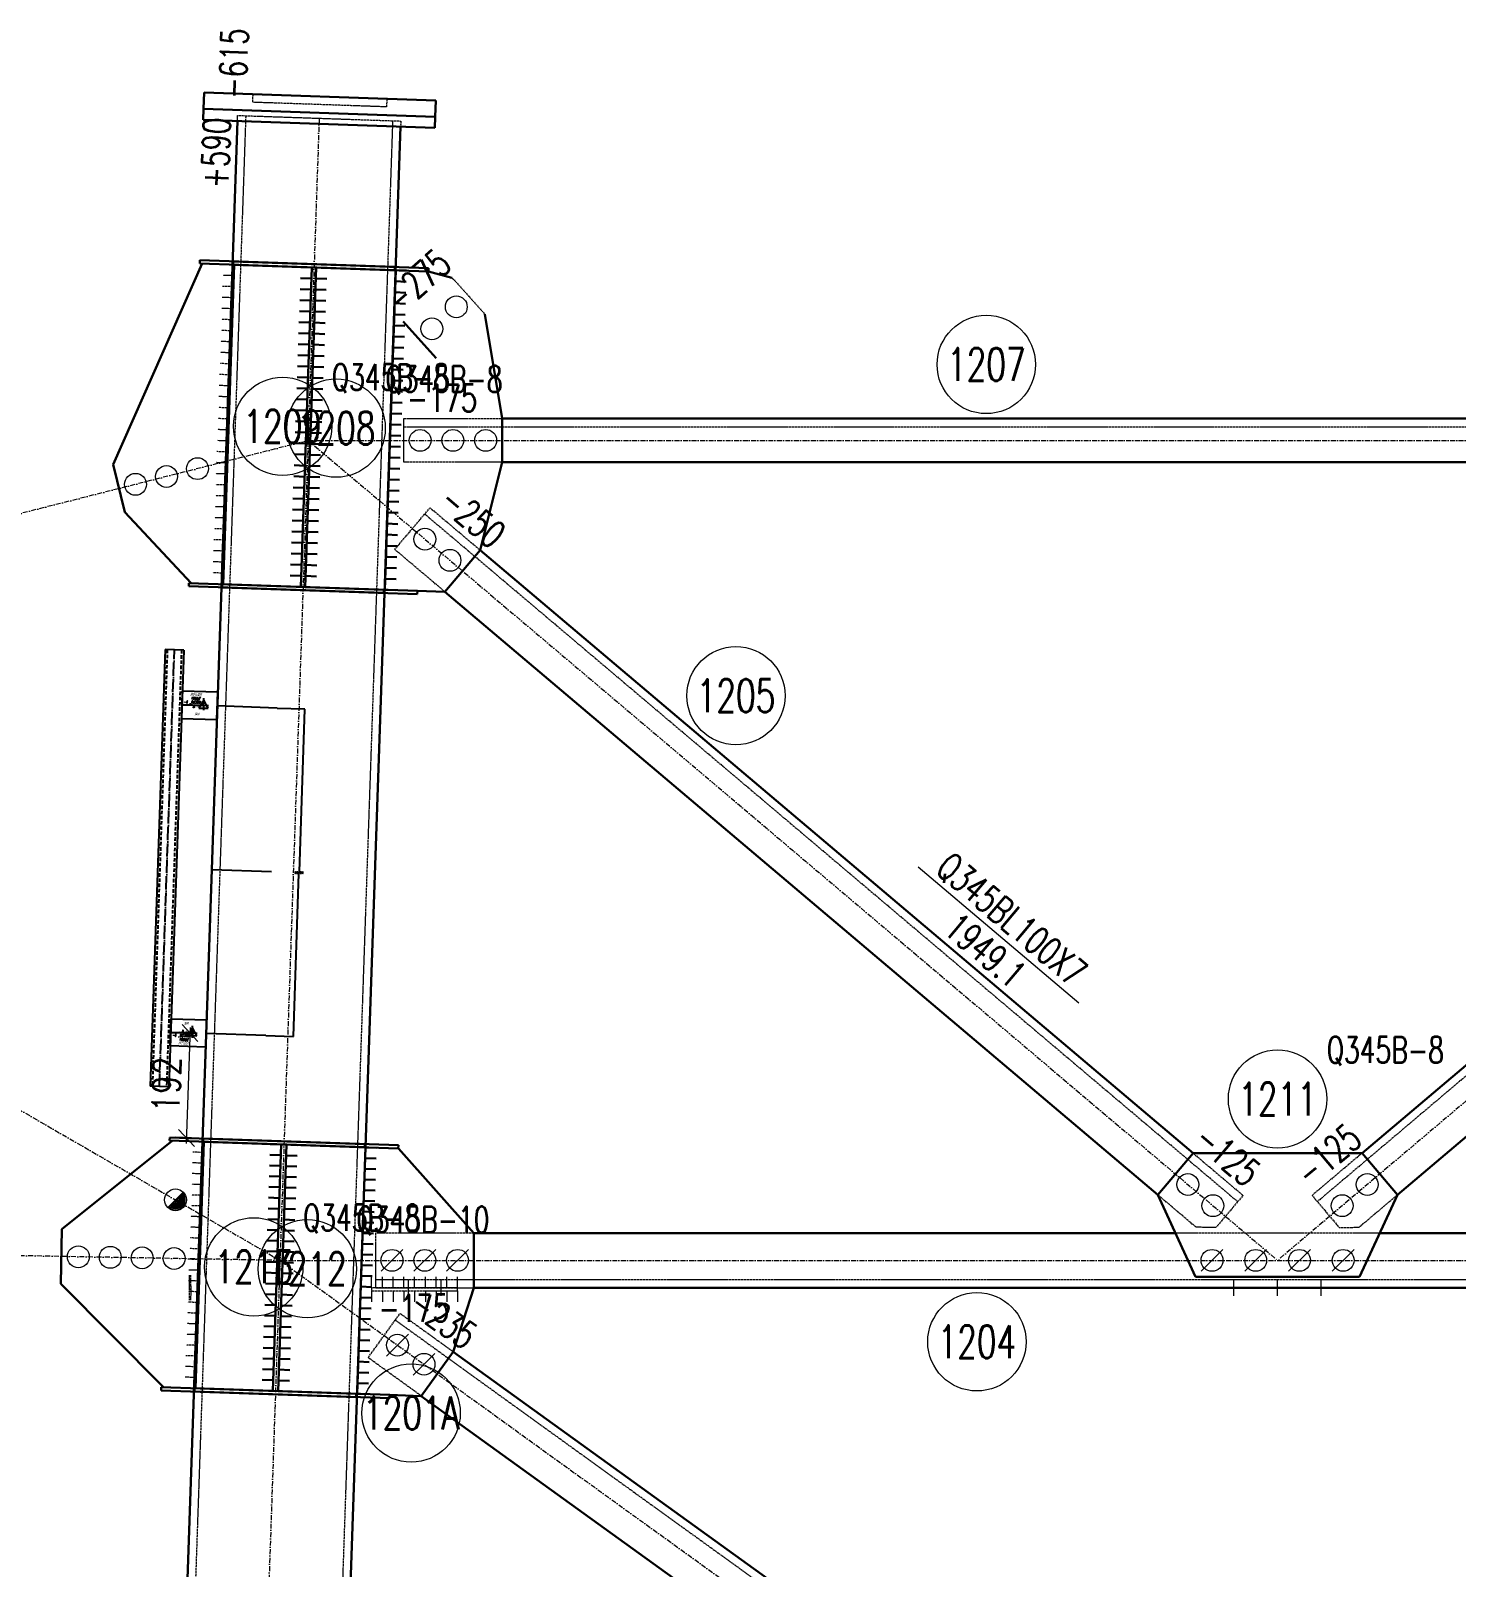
# Model space of a CAD drawing. Extents: x 200306 to 244369, y -126880 to -87343.
# Drawn here: x 227408 to 230018, y -92222 to -89409 of the extents above; entities that cross this region are included whole.
import ezdxf
from ezdxf.enums import TextEntityAlignment as Align

# ---------------------------------------------------------------- set-up
doc = ezdxf.new("R2010")
doc.units = 0
doc.header["$MEASUREMENT"] = 0
for name, pattern in [('ACAD_ISO04W100', [30, 24, -3, 0, -3]), ('Dash', [2.75, 2, -0.75]), ('DashDot', [15.6, 9, -3, 0.6, -3]), ('HIDDEN2', [4.7625, 3.175, -1.5875])]:
    doc.linetypes.add(name, pattern=pattern)
doc.layers.get('0').update_dxf_attribs({"linetype": 'CONTINUOUS', "lineweight": 25})
doc.layers.get('Defpoints').update_dxf_attribs({"linetype": 'CONTINUOUS'})
doc.styles.add('DimFont', font='simplex.shx', dxfattribs={"width": 0.8, "bigfont": 'gbhzfs.shx'})
doc.styles.add('HZ', font='txt.shx', dxfattribs={"width": 0.7, "oblique": 12, "bigfont": 'hztxt.shx'})
doc.styles.get("Standard").update_dxf_attribs({"font": 'simplex.shx', "width": 0.7, "height": 3, "bigfont": 'gbhzfs.shx'})
doc.dimstyles.new('DHDxfDimStyleOpen30', dxfattribs={"dimtxt": 2.5, "dimasz": 2.5, "dimexe": 1.25, "dimexo": 0.625, "dimtad": 2, "dimtxsty": 'DimFont', "dimblk": 'OPEN30', "dimblk1": 'OPEN30', "dimblk2": 'OPEN30', "dimcen": 2.5, "dimadec": 0, "dimazin": 0, "dimtfac": 1, "dimtmove": 0, "dimatfit": 3, "dimldrblk": 'OPEN30', "dimfxl": 0, "dimarcsym": 0})
doc.dimstyles.new('ISO-25$0', dxfattribs={"dimtxt": 2, "dimasz": 1.5, "dimexe": 1.25, "dimexo": 0.625, "dimtad": 1, "dimdsep": 46, "dimtxsty": 'Standard', "dimcen": 2.5, "dimclrd": 150, "dimclre": 2, "dimclrt": 6, "dimadec": 0, "dimazin": 0, "dimtfac": 1, "dimtmove": 0, "dimatfit": 0, "dimfxl": 0, "dimarcsym": 0})

# ---------------------------------------------------------------- blocks, each defined once
blk = doc.blocks.new('_OBLIQUE')
at = {"color": 0, "linetype": 'ByBlock', "lineweight": -2}
blk.add_line((-0.5, -0.5), (0.5, 0.5), dxfattribs=at)
blk = doc.blocks.new('*D148')
at = {"color": 0, "linetype": 'Continuous', "lineweight": 0}
blk.add_line((227700.4, -91233.8), (227693.1, -91445.8), dxfattribs=at)
at = {"color": 0, "linetype": 'Continuous', "lineweight": -2}
for p, q in [((227709.3, -91244.1), (227680.1, -91243.1)), ((227702.7, -91436.1), (227673.5, -91435.1))]:
    blk.add_line(p, q, dxfattribs=at)
at = {"layer": 'Defpoints', "color": 0, "linetype": 'Continuous'}
for p in [(227729.3, -91244.8), (227693.5, -91435.8), (227722.7, -91436.8)]:
    blk.add_point(p, dxfattribs=at)
at = {"color": 0, "linetype": 'Continuous', "lineweight": 0, "xscale": 30, "yscale": 30, "zscale": 30}
for p, rotation in [((227700, -91243.8), 88.03589448183396), ((227693.5, -91435.8), 268.035894481834)]:
    blk.add_blockref('_OBLIQUE', p, dxfattribs=dict(at, rotation=rotation))
at = {"color": 6, "linetype": 'Continuous', "insert": (227656.8, -91338.4), "char_height": 50, "attachment_point": 5, "rotation": 88.0359, "style": 'DimFont'}
blk.add_mtext('192', dxfattribs=at)
blk = doc.blocks.new('_OPEN30')
at = {"color": 0, "linetype": 'ByBlock', "lineweight": -2}
for p, q in [((-1, 0.268), (0, 0)), ((0, 0), (-1, -0.268)), ((0, 0), (-1, 0))]:
    blk.add_line(p, q, dxfattribs=at)
blk = doc.blocks.new('*D149')
at = {"color": 2, "linetype": 'Continuous', "lineweight": -2}
for p, q in [((227859.4, -90648.9), (227909.8, -90650.6)), ((227838.8, -91248.5), (227889.3, -91250.3))]:
    blk.add_line(p, q, dxfattribs=at)
at = {"color": 150, "linetype": 'Continuous', "lineweight": -2}
for p, q in [((227909.7, -90650.8), (227899.4, -90948.8)), ((227889.1, -91250.1), (227899.3, -90952))]:
    blk.add_line(p, q, dxfattribs=at)
at = {"color": 150, "linetype": 'Continuous'}
for points in [[(227909.6, -90650.8), (227909.7, -90650.8), (227909.7, -90650.6)], [(227889.1, -91250.1), (227889.1, -91250.1), (227889.1, -91250.3)]]:
    blk.add_solid(points, dxfattribs=at)
at = {"layer": 'Defpoints', "color": 0, "linetype": 'Continuous'}
for p in [(227859.3, -90648.9), (227909.7, -90650.6), (227838.7, -91248.5)]:
    blk.add_point(p, dxfattribs=at)
at = {"color": 6, "linetype": 'Continuous', "insert": (227899.4, -90950.4), "char_height": 3, "attachment_point": 5}
blk.add_mtext('\\A1;600.0000', dxfattribs=at)
blk = doc.blocks.new('M20X45S')
at = {"color": 3, "linetype": 'Continuous', "lineweight": 13}
blk.add_circle((0, 0), 1, dxfattribs=at)
blk = doc.blocks.new('M20X55S')
at = {"color": 3, "linetype": 'Continuous', "lineweight": 13}
blk.add_line((-1, -1), (1, 1), dxfattribs=at)
blk.add_circle((0, 0), 1, dxfattribs=at)
blk = doc.blocks.new('M16X40S')
at = {"color": 3, "linetype": 'Continuous', "lineweight": 13}
blk.add_line((-0.707, -0.707), (0.707, 0.707), dxfattribs=at)
blk.add_circle((0, 0), 1, dxfattribs=at)
for radius in [0.9, 0.8, 0.7, 0.6, 0.5, 0.4, 0.3, 0.2, 0.1]:
    blk.add_arc((0, 0), radius, 225, 45, dxfattribs=at)

msp = doc.modelspace()

# ---------------------------------------------------------------- linework, layer by layer
at = {"color": 1, "linetype": 'Dash', "lineweight": 20}
for p, q in [((227814.75652, -89540.21509), (227815.27062, -89525.2239)), ((228059.61259, -89548.61207), (227814.75652, -89540.21509)), ((228060.12669, -89533.62089), (228059.61259, -89548.61207)), ((227801.90674, -89564.78912), (227558.96476, -96648.97953)), ((227786.57282, -89574.26915), (227786.91555, -89564.27502)), ((227786.91555, -89564.27502), (228085.73989, -89574.52277)), ((228070.7487, -89574.00867), (227827.80672, -96658.19907)), ((228085.73989, -89574.52277), (228085.39715, -89584.51689)), ((227722.09474, -89835.52766), (227780.50876, -89837.53089)), ((227779.81731, -89857.69349), (227760.34597, -89857.02575)), ((227780.50876, -89837.53089), (227761.03742, -89836.86314)), ((228076.37246, -89847.6771), (228136.19985, -89849.72879)), ((227779.12587, -89877.85609), (227759.65453, -89877.18835)), ((228179.43979, -89861.21752), (228239.68354, -89928.08074)), ((227778.43442, -89898.0187), (227758.96308, -89897.35096)), ((227777.05152, -89938.3439), (227757.58018, -89937.67616)), ((227777.74297, -89918.1813), (227758.27163, -89917.51356)), ((227776.36008, -89958.50651), (227756.88874, -89957.83877)), ((227774.97718, -89998.83172), (227755.50584, -89998.16398)), ((227775.66863, -89978.66911), (227756.19729, -89978.00137)), ((227774.28574, -90018.99432), (227754.8144, -90018.32658)), ((227773.59429, -90039.15692), (227754.12295, -90038.48918)), ((227772.21139, -90079.48213), (227752.74005, -90078.81439)), ((227772.90284, -90059.31953), (227753.4315, -90058.65179)), ((227771.51995, -90099.64474), (227752.04861, -90098.977)), ((227770.8285, -90119.80734), (227751.35716, -90119.1396)), ((228091.10642, -90119.05227), (228271.10642, -90119.05227)), ((228091.10642, -90199.05227), (228091.10642, -90119.05227)), ((228091.10642, -90134.05227), (231290.12602, -90134.05227)), ((227769.44561, -90160.13255), (227749.97427, -90159.46481)), ((227770.13705, -90139.96994), (227750.66571, -90139.3022)), ((227768.75416, -90180.29515), (227749.28282, -90179.62741)), ((227767.37127, -90220.62036), (227747.89992, -90219.95262)), ((227768.06271, -90200.45776), (227748.59137, -90199.79001)), ((228271.10642, -90199.05227), (228091.10642, -90199.05227)), ((227766.67982, -90240.78296), (227747.20848, -90240.11522)), ((227765.98837, -90260.94557), (227746.51703, -90260.27783)), ((227764.60548, -90301.27078), (227745.13414, -90300.60303)), ((227765.29692, -90281.10817), (227745.82558, -90280.44043)), ((228074.66442, -90358.67021), (228139.24237, -90282.31781)), ((228129.55568, -90293.77067), (229617.7789, -91552.48879)), ((228139.24237, -90282.31781), (228230.86582, -90359.81163)), ((231251.67676, -90293.77067), (229763.45354, -91552.48879)), ((227763.91403, -90321.43338), (227744.44269, -90320.76564)), ((227762.53114, -90361.75859), (227743.0598, -90361.09085)), ((227763.22258, -90341.59598), (227743.75124, -90340.92824)), ((228166.28757, -90436.16377), (228074.66442, -90358.67021)), ((227761.83969, -90381.92119), (227742.36835, -90381.25345)), ((227760.45679, -90422.2464), (227702.04277, -90420.24318)), ((227761.14824, -90402.0838), (227741.6769, -90401.41605)), ((227760.45679, -90422.2464), (227740.98545, -90421.57866)), ((228116.14789, -90434.44431), (228056.32049, -90432.39261)), ((227667.04277, -91440.89653), (227725.45623, -91442.89973)), ((227725.45623, -91442.89973), (227705.98507, -91442.232)), ((228021.31867, -91453.04591), (228081.13701, -91455.09729)), ((227724.11098, -91482.1272), (227704.63983, -91481.45947)), ((227724.7836, -91462.51347), (227705.31245, -91461.84573)), ((229535.84363, -91463.54338), (229627.46559, -91541.03593)), ((229845.38881, -91463.54338), (229753.76685, -91541.03593)), ((227723.43835, -91501.74093), (227703.9672, -91501.0732)), ((227722.0931, -91540.9684), (227702.62195, -91540.30067)), ((227722.76573, -91521.35467), (227703.29458, -91520.68693)), ((229541.50894, -91599.30653), (229471.26604, -91539.89608)), ((229627.46559, -91541.03593), (229577.74056, -91599.82728)), ((229753.76685, -91541.03593), (229803.49188, -91599.82728)), ((229839.7235, -91599.30653), (229909.9664, -91539.89608)), ((227721.42048, -91560.58213), (227701.94933, -91559.9144)), ((227720.07523, -91599.8096), (227700.60408, -91599.14187)), ((227720.74785, -91580.19587), (227701.2767, -91579.52813)), ((229577.74056, -91599.82728), (229541.50894, -91599.30653)), ((229803.49188, -91599.82728), (229839.7235, -91599.30653)), ((227719.40261, -91619.42333), (227699.93145, -91618.7556)), ((228219.63583, -91609.93508), (228039.63583, -91609.93508)), ((228039.63583, -91609.93508), (228039.63583, -91709.93508)), ((229877.59337, -91609.93508), (229503.63907, -91609.93508)), ((227718.72998, -91639.03707), (227699.25883, -91638.36933)), ((227717.38473, -91678.26453), (227697.91358, -91677.5968)), ((227718.05736, -91658.6508), (227698.58621, -91657.98306)), ((227716.71211, -91697.87827), (227697.24096, -91697.21053)), ((227698.6512, -91712.96496), (227698.4497, -91732.95218)), ((227698.6512, -91712.96496), (227698.71166, -91706.96879)), ((227701.20414, -91712.78064), (227698.6512, -91712.96496)), ((227698.71166, -91706.96879), (227698.91316, -91686.98158)), ((227698.71166, -91706.96879), (227701.26459, -91706.78448)), ((227701.20414, -91712.78064), (227701.00263, -91732.76786)), ((227701.26459, -91706.78448), (227701.20414, -91712.78064)), ((227701.26459, -91706.78448), (227701.4661, -91686.79726)), ((228032.39667, -91709.93508), (228032.39667, -91689.94684)), ((228189.63583, -91709.93508), (228032.39667, -91709.93508)), ((228032.39667, -91709.93508), (228032.39667, -91715.93155)), ((228039.63583, -91694.93508), (231341.59661, -91694.93508)), ((228039.63583, -91709.93508), (228219.63583, -91709.93508)), ((228052.05156, -91709.93508), (228052.05156, -91689.94684)), ((228071.70646, -91709.93508), (228071.70646, -91689.94684)), ((228091.36135, -91709.93508), (228091.36135, -91689.94684)), ((228111.01625, -91709.93508), (228111.01625, -91689.94684)), ((228130.67114, -91709.93508), (228130.67114, -91689.94684)), ((228150.32604, -91709.93508), (228150.32604, -91689.94684)), ((228169.98093, -91709.93508), (228169.98093, -91689.94684)), ((228189.63583, -91709.93508), (228189.63583, -91689.94684)), ((228189.63583, -91715.93155), (228189.63583, -91709.93508)), ((227715.36686, -91737.10573), (227695.89571, -91736.438)), ((227716.03948, -91717.492), (227696.56833, -91716.82426)), ((228032.39667, -91715.93155), (228189.63583, -91715.93155)), ((228032.39667, -91715.93155), (228032.39667, -91735.91979)), ((228052.05156, -91715.93155), (228052.05156, -91735.91979)), ((228071.70646, -91715.93155), (228071.70646, -91735.91979)), ((228091.36135, -91715.93155), (228091.36135, -91735.91979)), ((228111.01625, -91715.93155), (228111.01625, -91735.91979)), ((228130.67114, -91715.93155), (228130.67114, -91735.91979)), ((228150.32604, -91715.93155), (228150.32604, -91735.91979)), ((228169.98093, -91715.93155), (228169.98093, -91735.91979)), ((228189.63583, -91715.93155), (228189.63583, -91735.91979)), ((227714.69424, -91756.71947), (227695.22308, -91756.05173)), ((228025.95954, -91837.97827), (228084.46802, -91756.88106)), ((228075.69175, -91769.04564), (231426.97823, -94186.86863)), ((228084.46802, -91756.88106), (228181.78516, -91827.0916)), ((227713.34899, -91795.94693), (227693.87783, -91795.2792)), ((227714.02161, -91776.3332), (227694.55046, -91775.66546)), ((227712.67636, -91815.56067), (227693.20521, -91814.89293)), ((227711.33111, -91854.78813), (227691.85996, -91854.1204)), ((227712.00374, -91835.1744), (227692.53259, -91834.50666)), ((228123.27667, -91908.1888), (228025.95954, -91837.97827)), ((227710.65849, -91874.40187), (227691.18734, -91873.73413)), ((227709.98586, -91894.0156), (227651.57241, -91892.01239)), ((227709.98586, -91894.0156), (227690.51471, -91893.34786)), ((228065.67571, -91906.21346), (228005.84831, -91904.16177))]:
    msp.add_line(p, q, dxfattribs=at)
at = {"color": 2, "linetype": 'DashDot', "lineweight": 15}
for p, q in [((227936.32772, -89569.39889), (227672.47897, -97263.23092)), ((227916.64407, -90159.20051), (227107.28803, -90364.54847)), ((227916.07219, -90159.04939), (229690.61722, -91659.93444)), ((227916.10642, -90159.05227), (231465.12602, -90159.05227)), ((231465.16025, -90159.04939), (229690.61523, -91659.93444)), ((227236.56446, -91296.85884), (227864.31252, -91659.56722)), ((227865.13284, -91659.9593), (226985.27606, -91644.0832)), ((227864.63534, -91659.93473), (231609.24328, -94361.52386)), ((227864.63583, -91659.93508), (231516.59661, -91659.93508))]:
    msp.add_line(p, q, dxfattribs=at)
at = {"color": 7, "linetype": 'Continuous', "lineweight": 30}
for p, q in [((227922.78693, -89842.41011), (227902.79869, -89841.72464)), ((227930.78222, -89842.68429), (227950.77046, -89843.36976)), ((228076.37246, -89847.6771), (228096.36071, -89848.36257)), ((227921.40403, -89882.73532), (227901.4158, -89882.04985)), ((227922.09548, -89862.57271), (227902.10724, -89861.88724)), ((227929.39933, -89883.0095), (227949.38756, -89883.69497)), ((227930.09077, -89862.8469), (227950.07901, -89863.53237)), ((228075.68101, -89867.8397), (228095.66926, -89868.52517)), ((227920.71259, -89902.89792), (227900.72435, -89902.21245)), ((227928.70788, -89903.17211), (227948.69612, -89903.85757)), ((228074.29812, -89908.16491), (228094.28637, -89908.85038)), ((228074.98956, -89888.00231), (228094.97781, -89888.68778)), ((227920.02114, -89923.06052), (227900.0329, -89922.37506)), ((227928.01643, -89923.33471), (227948.00467, -89924.02018)), ((228073.60667, -89928.32752), (228093.59492, -89929.01298)), ((227918.63824, -89963.38573), (227898.65001, -89962.70026)), ((227919.32969, -89943.22313), (227899.34146, -89942.53766)), ((227926.63354, -89963.65992), (227946.62177, -89964.34539)), ((227927.32499, -89943.49731), (227947.31322, -89944.18278)), ((228072.22378, -89968.65272), (228092.21203, -89969.33819)), ((228072.91522, -89948.49012), (228092.90347, -89949.17559)), ((227917.9468, -89983.54834), (227897.95856, -89982.86287)), ((227925.94209, -89983.82252), (227945.93033, -89984.50799)), ((228071.53233, -89988.81533), (228091.52058, -89989.50079)), ((227916.5639, -90023.87354), (227896.57567, -90023.18808)), ((227917.25535, -90003.71094), (227897.26711, -90003.02547)), ((227924.5592, -90024.14773), (227944.54743, -90024.8332)), ((227925.25064, -90003.98513), (227945.23888, -90004.67059)), ((228070.84088, -90008.97793), (228090.82913, -90009.6634)), ((227915.87246, -90044.03615), (227895.88422, -90043.35068)), ((227923.86775, -90044.31033), (227943.85599, -90044.9958)), ((228069.45799, -90049.30314), (228089.44624, -90049.98861)), ((228070.14943, -90029.14053), (228090.13768, -90029.826)), ((227915.18101, -90064.19875), (227895.19277, -90063.51328)), ((227923.1763, -90064.47294), (227943.16454, -90065.15841)), ((228068.76654, -90069.46574), (228088.75479, -90070.15121)), ((227913.79811, -90104.52396), (227893.80988, -90103.83849)), ((227914.48956, -90084.36135), (227894.50133, -90083.67589)), ((227921.79341, -90104.79815), (227941.78165, -90105.48361)), ((227922.48486, -90084.63554), (227942.47309, -90085.32101)), ((228067.38365, -90109.79095), (228087.3719, -90110.47642)), ((228068.07509, -90089.62835), (228088.06334, -90090.31381)), ((227913.10667, -90124.68656), (227893.11843, -90124.0011)), ((227921.10196, -90124.96075), (227941.0902, -90125.64622)), ((228066.6922, -90129.95355), (228086.68045, -90130.63902)), ((227911.72377, -90165.01177), (227891.73554, -90164.3263)), ((227912.41522, -90144.84917), (227892.42698, -90144.1637)), ((227919.71907, -90165.28596), (227939.7073, -90165.97142)), ((227920.41051, -90145.12335), (227940.39875, -90145.80882)), ((228066.00075, -90150.11616), (228085.989, -90150.80163)), ((227911.03233, -90185.17437), (227891.04409, -90184.48891)), ((227919.02762, -90185.44856), (227939.01586, -90186.13403)), ((228064.61786, -90190.44137), (228084.60611, -90191.12683)), ((228065.3093, -90170.27876), (228085.29755, -90170.96423)), ((227910.34088, -90205.33698), (227890.35264, -90204.65151)), ((227918.33617, -90205.61117), (227938.32441, -90206.29663)), ((228063.92641, -90210.60397), (228083.91466, -90211.28944)), ((227908.95798, -90245.66219), (227888.96975, -90244.97672)), ((227909.64943, -90225.49958), (227889.6612, -90224.81411)), ((227916.95328, -90245.93637), (227936.94152, -90246.62184)), ((227917.64473, -90225.77377), (227937.63296, -90226.45924)), ((228062.54352, -90250.92918), (228082.53177, -90251.61465)), ((228063.23496, -90230.76657), (228083.22321, -90231.45204)), ((227908.26654, -90265.82479), (227888.2783, -90265.13932)), ((227916.26183, -90266.09898), (227936.25007, -90266.78444)), ((228061.85207, -90271.09178), (228081.84032, -90271.77725)), ((227906.88364, -90306.15), (227886.89541, -90305.46453)), ((227907.57509, -90285.98739), (227887.58685, -90285.30193)), ((227914.87894, -90306.42419), (227934.86717, -90307.10965)), ((227915.57039, -90286.26158), (227935.55862, -90286.94705)), ((228061.16062, -90291.25439), (228081.14887, -90291.93985)), ((227906.1922, -90326.3126), (227886.20396, -90325.62713)), ((227914.18749, -90326.58679), (227934.17573, -90327.27226)), ((228059.77773, -90331.57959), (228079.76598, -90332.26506)), ((228060.46917, -90311.41699), (228080.45742, -90312.10246)), ((227905.50075, -90346.47521), (227885.51251, -90345.78974)), ((227913.49604, -90346.74939), (227933.48428, -90347.43486)), ((228059.08628, -90351.7422), (228079.07453, -90352.42767)), ((227904.11786, -90386.80041), (227884.12962, -90386.11495)), ((227904.8093, -90366.63781), (227884.82107, -90365.95234)), ((227912.11315, -90387.0746), (227932.10139, -90387.76007)), ((227912.8046, -90366.912), (227932.79283, -90367.59746)), ((228057.70339, -90392.06741), (228077.69164, -90392.75287)), ((228058.39483, -90371.9048), (228078.38308, -90372.59027)), ((227903.42641, -90406.96302), (227883.43817, -90406.27755)), ((227911.4217, -90407.2372), (227931.40994, -90407.92267)), ((228057.01194, -90412.23001), (228077.00019, -90412.91548)), ((227902.73496, -90427.12562), (227882.74672, -90426.44015)), ((227910.73026, -90427.39981), (227930.71849, -90428.08528)), ((228056.32049, -90432.39261), (228076.30874, -90433.07808)), ((227866.73373, -91447.74464), (227846.7455, -91447.05917)), ((227876.72785, -91448.08737), (227896.71609, -91448.77284)), ((228021.31867, -91453.04591), (228041.30692, -91453.73137)), ((227865.38848, -91486.97211), (227845.40025, -91486.28664)), ((227866.06111, -91467.35837), (227846.07287, -91466.67291)), ((227875.3826, -91487.31484), (227895.37084, -91488.00031)), ((227876.05523, -91467.70111), (227896.04346, -91468.38657)), ((228020.64605, -91472.65964), (228040.6343, -91473.34511)), ((227864.71586, -91506.58584), (227844.72762, -91505.90037)), ((227874.70998, -91506.92857), (227894.69821, -91507.61404)), ((228019.3008, -91511.88711), (228039.28905, -91512.57257)), ((228019.97343, -91492.27337), (228039.96168, -91492.95884)), ((227863.37061, -91545.81331), (227843.38237, -91545.12784)), ((227864.04323, -91526.19957), (227844.055, -91525.51411)), ((227874.03735, -91526.54231), (227894.02559, -91527.22777)), ((228018.62818, -91531.50084), (228038.61643, -91532.18631)), ((227862.69799, -91565.42704), (227842.70975, -91564.74157)), ((227872.6921, -91565.76977), (227892.68034, -91566.45524)), ((227873.36473, -91546.15604), (227893.35296, -91546.84151)), ((228017.28293, -91570.7283), (228037.27118, -91571.41377)), ((228017.95555, -91551.11457), (228037.9438, -91551.80004)), ((227862.02536, -91585.04077), (227842.03713, -91584.35531)), ((227872.01948, -91585.38351), (227892.00772, -91586.06897)), ((228016.6103, -91590.34204), (228036.59855, -91591.02751)), ((227860.68011, -91624.26824), (227840.69188, -91623.58277)), ((227861.35274, -91604.65451), (227841.3645, -91603.96904)), ((227870.67423, -91624.61097), (227890.66247, -91625.29644)), ((227871.34686, -91604.99724), (227891.33509, -91605.68271)), ((228015.26506, -91629.5695), (228035.25331, -91630.25497)), ((228015.93768, -91609.95577), (228035.92593, -91610.64124)), ((227860.00749, -91643.88197), (227840.01925, -91643.19651)), ((227870.00161, -91644.22471), (227889.98984, -91644.91017)), ((228014.59243, -91649.18324), (228034.58068, -91649.86871)), ((227858.66224, -91683.10944), (227838.674, -91682.42397)), ((227859.33486, -91663.49571), (227839.34663, -91662.81024)), ((227868.65636, -91683.45217), (227888.64459, -91684.13764)), ((227869.32898, -91663.83844), (227889.31722, -91664.52391)), ((228013.91981, -91668.79697), (228033.90806, -91669.48244)), ((227857.98962, -91702.72317), (227838.00138, -91702.0377)), ((227867.98373, -91703.06591), (227887.97197, -91703.75137)), ((228012.57456, -91708.02444), (228032.56281, -91708.70991)), ((228013.24718, -91688.4107), (228033.23543, -91689.09617)), ((227856.64437, -91741.95064), (227836.65613, -91741.26517)), ((227857.31699, -91722.33691), (227837.32875, -91721.65144)), ((227866.63848, -91742.29337), (227886.62672, -91742.97884)), ((227867.31111, -91722.67964), (227887.29934, -91723.36511)), ((228011.90193, -91727.63817), (228031.89018, -91728.32364)), ((227855.97174, -91761.56437), (227835.98351, -91760.8789)), ((227865.96586, -91761.90711), (227885.9541, -91762.59257)), ((228010.55668, -91766.86564), (228030.54493, -91767.5511)), ((228011.22931, -91747.2519), (228031.21756, -91747.93737)), ((227855.29912, -91781.17811), (227835.31088, -91780.49264)), ((227865.29324, -91781.52084), (227885.28147, -91782.20631)), ((228009.88406, -91786.47937), (228029.87231, -91787.16484)), ((227853.95387, -91820.40557), (227833.96563, -91819.7201)), ((227854.62649, -91800.79184), (227834.63826, -91800.10637)), ((227863.94799, -91820.74831), (227883.93622, -91821.43377)), ((227864.62061, -91801.13457), (227884.60885, -91801.82004)), ((228008.53881, -91825.70684), (228028.52706, -91826.3923)), ((228009.21144, -91806.0931), (228029.19969, -91806.77857)), ((227853.28124, -91840.0193), (227833.29301, -91839.33384)), ((227863.27536, -91840.36204), (227883.2636, -91841.04751)), ((228007.86619, -91845.32057), (228027.85444, -91846.00604)), ((227851.936, -91879.24677), (227831.94776, -91878.5613)), ((227852.60862, -91859.63304), (227832.62038, -91858.94757)), ((227861.93011, -91879.5895), (227881.91835, -91880.27497)), ((227862.60274, -91859.97577), (227882.59097, -91860.66124)), ((228007.19356, -91864.9343), (228027.18181, -91865.61977)), ((227851.26337, -91898.8605), (227831.27514, -91898.17504)), ((227861.25749, -91899.20324), (227881.24573, -91899.88871)), ((228005.84831, -91904.16177), (228025.83656, -91904.84724)), ((228006.52094, -91884.54804), (228026.50919, -91885.2335))]:
    msp.add_line(p, q, dxfattribs=at)
at = {"color": 3, "ltscale": 5}
for p, q in [((227654.33491, -90541.78986), (227626.91619, -91341.31985)), ((227688.31493, -90542.95515), (227654.33491, -90541.78986)), ((227688.31493, -90542.95515), (227660.89622, -91342.48515)), ((227685.74443, -90617.91109), (227684.03076, -90667.88171)), ((227684.88759, -90642.8964), (227733.60895, -90644.56723)), ((227724.86409, -90644.26734), (227684.88759, -90642.8964)), ((227750.70624, -90620.13886), (227685.74443, -90617.91109)), ((227724.86409, -90644.26734), (227724.5642, -90653.0122)), ((227724.86409, -90644.26734), (227725.31393, -90631.15005)), ((227748.99257, -90670.10948), (227750.70624, -90620.13886)), ((227684.03076, -90667.88171), (227748.99257, -90670.10948)), ((227748.99257, -90670.10948), (227748.99257, -90670.10948)), ((227663.46672, -91267.52921), (227665.18039, -91217.55859)), ((227665.18039, -91217.55859), (227730.1422, -91219.78636)), ((227704.30006, -91243.91483), (227704.74989, -91230.79755)), ((227704.30006, -91243.91483), (227704.59995, -91235.16997)), ((227730.1422, -91219.78636), (227728.42853, -91269.75698)), ((227730.1422, -91219.78636), (227730.1422, -91219.78636)), ((227664.32356, -91242.5439), (227713.04492, -91244.21473)), ((227704.30006, -91243.91483), (227664.32356, -91242.5439)), ((227704.30006, -91243.91483), (227704.00016, -91252.65969)), ((227704.30006, -91243.91483), (227704.00016, -91252.65969)), ((227728.42853, -91269.75698), (227663.46672, -91267.52921)), ((227660.89622, -91342.48515), (227626.91619, -91341.31985))]:
    msp.add_line(p, q, dxfattribs=at)
at = {"color": 3, "linetype": 'HIDDEN2', "ltscale": 2}
for p, q in [((227658.33256, -90541.92695), (227630.91384, -91341.45695)), ((227684.31728, -90542.81806), (227656.89857, -91342.34805))]:
    msp.add_line(p, q, dxfattribs=at)
at = {"color": 3, "linetype": 'ACAD_ISO04W100'}
msp.add_line((227643.9062, -91341.9025), (227671.32492, -90542.3725), dxfattribs=at)
at = {"color": 10}
for p, q in [((227725.20164, -90634.42439), (227716.17108, -90648.89648)), ((227733.21956, -90649.48114), (227725.20164, -90634.42439)), ((227716.17108, -90648.89648), (227733.21956, -90649.48114)), ((227704.63761, -91234.07189), (227695.60704, -91248.54398)), ((227712.65552, -91249.12863), (227704.63761, -91234.07189)), ((227695.60704, -91248.54398), (227712.65552, -91249.12863))]:
    msp.add_line(p, q, dxfattribs=at)
at = {"color": 3, "linetype": 'Continuous'}
for p, q in [((227859.28977, -90648.87727), (227749.84941, -90645.12417)), ((227849.00775, -90948.70102), (227739.56739, -90944.94792)), ((227838.72573, -91248.52477), (227729.28537, -91244.77167))]:
    msp.add_line(p, q, dxfattribs=at)
at = {"color": 7, "linetype": 'Continuous', "lineweight": 13}
msp.add_line((229032.84612, -90939.88658), (229326.80318, -91188.51129), dxfattribs=at)
at = {"color": 7, "linetype": 'Continuous', "lineweight": 30}
for points in [[(227725.82321, -89522.15644), (227724.795, -89552.13881)], [(228149.5741, -89536.68835), (227725.82321, -89522.15644)], [(228148.5459, -89566.67073), (228149.5741, -89536.68835)], [(227544.3163, -96638.4713), (227786.57282, -89574.26915)], [(227724.795, -89552.13881), (227724.10954, -89572.12706)], [(227724.10954, -89572.12706), (228147.86043, -89586.65898)], [(227724.795, -89552.13881), (228148.5459, -89566.67073)], [(228148.5459, -89566.67073), (227724.795, -89552.13881)], [(228147.86043, -89586.65898), (228148.5459, -89566.67073)], [(228085.39715, -89584.51689), (227843.14064, -96648.71905)], [(227717.8947, -89829.3801), (227717.68906, -89835.37658)], [(228075.06616, -89841.62877), (227717.8947, -89829.3801)], [(227559.43658, -90202.9545), (227722.09474, -89835.52766)], [(227717.68906, -89835.37658), (228074.86052, -89847.62525)], [(227780.50876, -89837.53089), (227760.45679, -90422.2464)], [(227778.73444, -89837.47004), (227778.94008, -89831.47356)], [(228136.19985, -89849.72879), (227778.73444, -89837.47004)], [(227778.94008, -89831.47356), (228136.40549, -89843.73232)], [(227902.73496, -90427.12562), (227922.78693, -89842.41011)], [(227930.78222, -89842.68429), (227910.73026, -90427.39981)], [(227922.78693, -89842.41011), (227930.78222, -89842.68429)], [(228056.32049, -90432.39261), (228076.37246, -89847.6771)], [(228074.86052, -89847.62525), (228075.06616, -89841.62877)], [(228136.40549, -89843.73232), (228136.19985, -89849.72879)], [(228136.19985, -89849.72879), (228136.33721, -89849.7335)], [(228136.33721, -89849.7335), (228179.43979, -89861.21752)], [(228090.28883, -89941.54252), (228150.53258, -90008.40575)], [(228239.68354, -89928.08074), (228271.10642, -90119.05227)], [(228271.10642, -90119.05227), (231110.12602, -90119.05227)], [(228271.10642, -90119.05227), (228271.10642, -90199.05227)], [(227580.33026, -90290.3203), (227559.43658, -90202.9545)], [(228271.10642, -90199.05227), (228230.86569, -90359.81215)], [(231110.12602, -90199.05227), (228271.10642, -90199.05227)], [(227702.04277, -90420.24318), (227580.33026, -90290.3203)], [(228230.86569, -90359.81215), (228166.28836, -90436.1638)], [(228230.86582, -90359.81163), (229535.84363, -91463.54338)], [(231150.36662, -90359.81163), (229845.38881, -91463.54338)], [(227697.63709, -90420.09209), (227697.43145, -90426.08856)], [(228054.80856, -90432.34076), (227697.63709, -90420.09209)], [(227697.43145, -90426.08856), (228054.60292, -90438.33724)], [(227758.47683, -90428.18203), (227758.68247, -90422.18555)], [(228115.94225, -90440.44078), (227758.47683, -90428.18203)], [(227758.68247, -90422.18555), (228116.14789, -90434.44431)], [(227910.73026, -90427.39981), (227902.73496, -90427.12562)], [(228054.60292, -90438.33724), (228054.80856, -90432.34076)], [(228116.14789, -90434.44431), (228115.94225, -90440.44078)], [(228166.28836, -90436.1638), (228116.14789, -90434.44431)], [(229471.26604, -91539.89608), (228166.28757, -90436.16377)], [(229909.9664, -91539.89608), (231214.94487, -90436.16377)], [(227465.38349, -91602.7091), (227667.04277, -91440.89653)], [(227662.84119, -91434.74892), (227662.63555, -91440.74539)], [(227662.63555, -91440.74539), (228019.80055, -91452.99384)], [(228020.00619, -91446.99737), (227662.84119, -91434.74892)], [(227725.45623, -91442.89973), (227709.98586, -91894.0156)], [(227723.85467, -91442.84481), (227724.06031, -91436.84834)], [(228081.13701, -91455.09729), (227723.85467, -91442.84481)], [(227724.06031, -91436.84834), (228081.34265, -91449.10081)], [(227866.73373, -91447.74464), (227851.26337, -91898.8605)], [(227861.25749, -91899.20324), (227876.72785, -91448.08737)], [(227876.72785, -91448.08737), (227866.73373, -91447.74464)], [(228005.84831, -91904.16177), (228021.31867, -91453.04591)], [(228019.80055, -91452.99384), (228020.00619, -91446.99737)], [(228081.34265, -91449.10081), (228081.13701, -91455.09729)], [(228081.13701, -91455.09729), (228081.28342, -91455.10231)], [(228081.28342, -91455.10231), (228219.63583, -91609.93508)], [(229535.84288, -91463.54338), (229471.26555, -91539.89503)], [(229845.38956, -91463.54338), (229535.84288, -91463.54338)], [(229909.96689, -91539.89503), (229845.38956, -91463.54338)], [(229471.26555, -91539.89503), (229540.61622, -91689.93508)], [(229840.61622, -91689.93508), (229909.96689, -91539.89503)], [(227463.4965, -91702.69066), (227465.38349, -91602.7091)], [(229503.63907, -91609.93508), (228219.63583, -91609.93508)], [(228219.63583, -91609.93508), (228219.63583, -91709.93508)], [(231161.59661, -91609.93508), (229877.59337, -91609.93508)], [(227651.57241, -91892.01239), (227463.4965, -91702.69066)], [(228219.63583, -91709.93508), (228181.78516, -91827.0916)], [(228219.63583, -91709.93508), (231161.59661, -91709.93508)], [(229540.61622, -91689.93508), (229840.61622, -91689.93508)], [(228181.78516, -91827.0916), (228123.27667, -91908.1888)], [(228181.78516, -91827.0916), (229690.61622, -92915.65458)], [(227647.16519, -91891.86125), (227646.95955, -91897.85773)], [(227646.95955, -91897.85773), (228004.12455, -91910.10618)], [(228004.33019, -91904.10971), (227647.16519, -91891.86125)], [(227708.00465, -91899.95118), (227708.21029, -91893.95471)], [(228065.47007, -91912.20994), (227708.00465, -91899.95118)], [(227708.21029, -91893.95471), (228065.67571, -91906.21346)], [(227851.26337, -91898.8605), (227861.25749, -91899.20324)], [(228004.12455, -91910.10618), (228004.33019, -91904.10971)], [(228065.67571, -91906.21346), (228065.47007, -91912.20994)], [(228123.27667, -91908.1888), (228065.67571, -91906.21346)], [(229605.15853, -92977.30899), (228123.27667, -91908.1888)]]:
    msp.add_lwpolyline(points, dxfattribs=at)
at = {"color": 3, "linetype": 'Continuous', "lineweight": 20}
for points in [[(228099.63583, -91724.93508), (228099.63583, -91694.93508)], [(228159.63583, -91724.93508), (228159.63583, -91694.93508)], [(229610.61622, -91724.93508), (229610.61622, -91694.93508)], [(229690.61622, -91724.93508), (229690.61622, -91694.93508)], [(229770.61622, -91724.93508), (229770.61622, -91694.93508)]]:
    msp.add_lwpolyline(points, dxfattribs=at)
at = {"color": 7, "linetype": 'Continuous', "lineweight": 13}
for centre in [(229157.44629, -90020.05227), (227869.42461, -90133.28171), (227967.40464, -90136.64179), (228699.24895, -90626.30165), (229690.61622, -91364.54338), (227816.66288, -91671.85073), (227914.64166, -91675.21077), (229140.28942, -91808.93508), (228104.70048, -91939.34691)]:
    msp.add_circle(centre, 90, dxfattribs=at)
at = {"color": 3, "ltscale": 5}
for p in [(227724.86409, -90644.26734), (227704.30006, -91243.91483), (227704.30006, -91243.91483)]:
    msp.add_point(p, dxfattribs=at)
for p in [(227724.86409, -90644.26734), (227704.30006, -91243.91483)]:
    msp.add_point(p)

# ---------------------------------------------------------------- block references
at = {"color": 3, "linetype": 'Continuous', "lineweight": 13, "xscale": 20, "yscale": 20, "zscale": 20}
for name, p in [('M20X45S', (228187.27392, -89914.73038)), ('M20X45S', (228142.69844, -89954.89288)), ('M20X45S', (228121.10642, -90159.05227)), ('M20X45S', (228181.10642, -90159.05227)), ('M20X45S', (228241.10642, -90159.05227)), ('M20X45S', (227713.68239, -90210.69548)), ('M20X45S', (227600.14991, -90239.50068)), ('M20X45S', (227656.91615, -90225.09808)), ('M20X45S', (228129.85979, -90339.86792)), ('M20X45S', (228175.67128, -90378.61462)), ('M20X45S', (229526.45996, -91521.09256)), ('M20X45S', (229854.77248, -91521.09256)), ('M16X40S', (227673.24701, -91549.17092)), ('M20X45S', (229572.27145, -91559.83927)), ('M20X45S', (229808.96099, -91559.83927)), ('M20X45S', (227495.4943, -91653.28956)), ('M20X45S', (227553.93298, -91654.34402)), ('M20X45S', (227612.37165, -91655.39849)), ('M20X45S', (227670.81033, -91656.45295)), ('M20X55S', (228069.63583, -91659.93508)), ('M20X55S', (228129.63583, -91659.93508)), ('M20X55S', (228189.63583, -91659.93508)), ('M20X55S', (229570.61622, -91659.93508)), ('M20X55S', (229650.61622, -91659.93508)), ('M20X55S', (229730.61622, -91659.93508)), ('M20X55S', (229810.61622, -91659.93508)), ('M20X55S', (228079.54343, -91814.98257)), ('M20X55S', (228128.20175, -91850.08765))]:
    msp.add_blockref(name, p, dxfattribs=at)

# ---------------------------------------------------------------- texts
at = {"color": 7, "linetype": 'Continuous', "lineweight": 13, "width": 0.7}
for s, rotation, p in [('-615', 88.03589448, (227779.67769, -89468.97096)), ('+590', 88.03589448, (227747.03845, -89632.94864)), ('-275', 42.01884713, (228117.19199, -89866.8266)), ('-250', 319.77593162, (228216.90584, -90298.89016)), ('Q345BL100X7', 319.77593162, (229204.04138, -91035.56679)), ('1949.1', 319.77593162, (229155.60792, -91092.83108)), ('-125', 319.77593162, (229598.23559, -91467.19929)), ('-125', 40.22406838, (229782.99686, -91467.19929)), ('-235', 324.1910156, (228163.17675, -91767.42555))]:
    msp.add_text(s, height=50, rotation=rotation, dxfattribs=at).set_placement(p, align=Align.MIDDLE_CENTER)
for s, height, p in [('1207', 60, (229157.44629, -90020.05227)), ('-175', 50, (228161.10642, -90081.55227)), ('1209', 60, (227869.42461, -90133.28171)), ('1208', 60, (227967.40464, -90136.64179)), ('1205', 60, (228699.24895, -90626.30165)), ('1211', 60, (229690.61622, -91364.54338)), ('1213', 60, (227816.66288, -91671.85073)), ('1212', 60, (227914.64166, -91675.21077)), ('-175', 50, (228109.63583, -91747.43508)), ('1204', 60, (229140.28942, -91808.93508)), ('1201A', 60, (228104.70048, -91939.34691))]:
    msp.add_text(s, height=height, dxfattribs=at).set_placement(p, align=Align.MIDDLE_CENTER)
for s, p in [('Q345B-8', (227959.42461, -90043.28171)), ('Q345B-8', (228057.40464, -90046.64179)), ('Q345B-8', (229780.61622, -91274.54338)), ('Q345B-8', (227906.66288, -91581.85073)), ('Q345B-10', (228004.64166, -91585.21077))]:
    msp.add_text(s, height=48, dxfattribs=at).set_placement(p, align=Align.MIDDLE_LEFT)
at = {"color": 3, "ltscale": 5, "style": 'HZ', "oblique": 12, "width": 0.7}
for s, p in [('-6 _Q235B', (227687.93295, -90639.7084)), ('扶手标准件', (227700.22744, -90626.62209)), ('F800#', (227701.80628, -90633.4302)), ('8 件', (227704.8995, -90648.4707)), ('焊件', (227708.44057, -90662.85102)), ('焊件', (227689.02371, -91229.04688)), ('-6 _Q235B', (227667.01484, -91249.68083)), ('扶手标准件', (227678.34667, -91264.66552)), ('F800#', (227680.39977, -91257.64426)), ('8 件', (227684.50967, -91243.03839))]:
    msp.add_text(s, height=4.5, rotation=358.03589448, dxfattribs=at).set_placement(p)

# ---------------------------------------------------------------- dimensions: what is measured, and where the dimension line sits
at = {"color": 3, "linetype": 'Continuous'}
for p1, p2, distance, dimstyle, override, picture, middle in [((227838.72573, -91248.52477), (227859.28977, -90648.87727), -50.40206, 'ISO-25$0', {"dimtxt": 0.18, "dimasz": 0.18, "dimexe": 0.18, "dimexo": 0.0625, "dimgap": 0.09, "dimtad": 0, "dimtih": 1, "dimtoh": 1, "dimdec": 4, "dimzin": 0, "dimcen": 0.09, "dimtdec": 4, "dimtofl": 0, "dimtolj": 1, "dimtzin": 0}, '*D149', (227899.3802, -90950.42847)), ((227729.28537, -91244.77167), (227722.69998, -91436.80169), -29.26077, 'DHDxfDimStyleOpen30', {"dimtxt": 50, "dimasz": 30, "dimexe": 20, "dimexo": 20, "dimgap": 15, "dimdec": 0, "dimblk1": 'OBLIQUE', "dimblk2": 'OBLIQUE', "dimsah": 1, "dimdle": 10, "dimclrt": 6, "dimlwd": 0}, '*D148', (227656.7726, -91338.41288))]:
    dim = msp.add_aligned_dim(p1=p1, p2=p2, distance=distance, dimstyle=dimstyle, override=override, dxfattribs=at)
    dim.commit()
    dim.dimension.update_dxf_attribs({"geometry": picture, "text_midpoint": middle})

doc.saveas('drawing.dxf')
